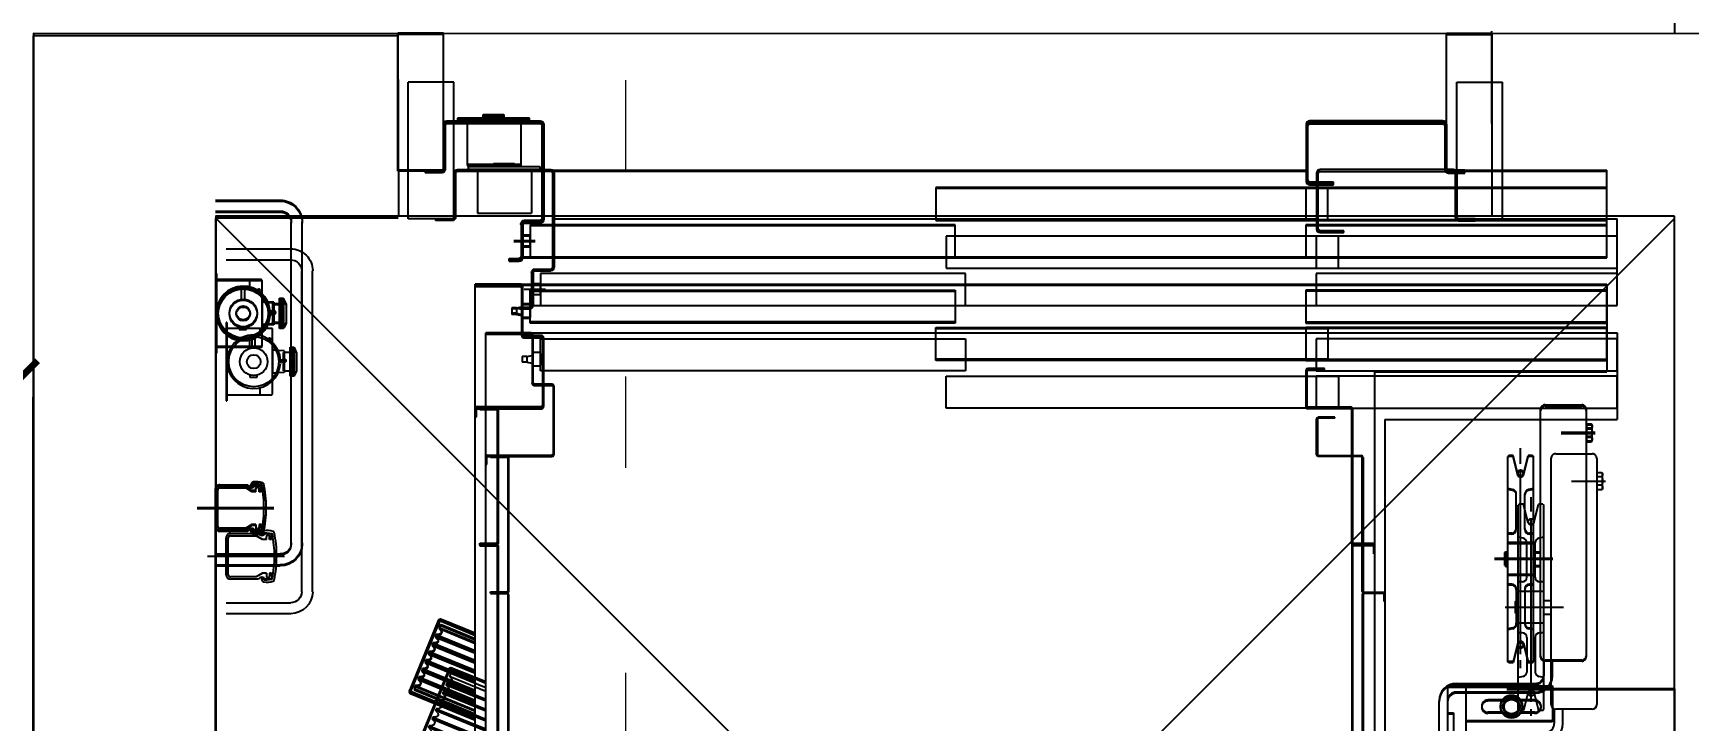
# Model space of a CAD drawing. Header units: metres. Extents: x 219 to 707, y -561 to -17.
# Drawn here: x 357.796 to 359.612, y -181.415 to -180.661 of the extents above; entities that cross this region are included whole.
import ezdxf

# ---------------------------------------------------------------- set-up
doc = ezdxf.new("R2010")
doc.units = ezdxf.units.M
doc.linetypes.add('CYPE_RAYAPUNTOPUNTO', pattern=[0.45, 0.225, -0.075, 0, -0.075, 0, -0.075])
doc.linetypes.add('TRAZO_HUECO', pattern=[0.75, 0.5, -0.25])
for name, color, linetype in [('1', 1, 'Continuous'), ('A-ASCENSORES', 1, 'Continuous'), ('A-Revoques', 1, 'Continuous'), ('Dr Ejes en bloque', 4, 'Continuous'), ('DR SOLAPE PILARES', 7, 'Continuous'), ('TCOTA', 1, 'Continuous')]:
    doc.layers.add(name, color=color, linetype=linetype)
doc.layers.add('COTAS_REPLANTEO', color=7, linetype='CYPE_RAYAPUNTOPUNTO', lineweight=0)
doc.styles.add('1-50', font='arial.ttf', dxfattribs={"width": 1.1, "height": 0.075})
doc.dimstyles.new('1-50', dxfattribs={"dimscale": 0, "dimtxt": 0.075, "dimasz": 0.05, "dimexe": 0, "dimexo": 0.025, "dimgap": 0.02, "dimtad": 1, "dimzin": 4, "dimdsep": 46, "dimtxsty": '1-50', "dimblk": 'ARCHTICK', "dimcen": 0.09, "dimclrd": 256, "dimclre": 8, "dimclrt": 2, "dimadec": 0, "dimazin": 3, "dimtfac": 1, "dimtofl": 0, "dimtmove": 2, "dimatfit": 3, "dimldrblk": 'OPEN90', "dimfxl": 1, "dimtolj": 1, "dimtzin": 0, "dimlwd": 18, "dimlwe": 18, "dimarcsym": 0})

# ---------------------------------------------------------------- blocks, each defined once
blk = doc.blocks.new('ASCENSOR PT')
for p, q in [((0.339, 0.5825), (0.339, 1.8975)), ((1.3251, 1.8975), (1.3251, 0.6175)), ((0.0098, 1.8058), (0.0098, 0.9312)), ((0.2388, 0.9282), (0.2388, 1.8082)), ((0.2588, 0.9282), (0.2588, 1.8082)), ((0.2525, 0.9575), (0.2525, 1.2225)), ((0.2588, 0.9575), (0.2588, 1.2225)), ((0.3631, 0.7743), (0.3631, 1.09)), ((0.364, 0.7743), (0.364, 1.09)), ((1.3001, 0.7743), (1.3001, 1.09)), ((1.301, 0.7743), (1.301, 1.09)), ((0.2588, 0.9445), (0.2588, 1.0475)), ((0.2683, 0.9445), (0.2683, 1.0165)), ((0.1438, 0.9282), (0.1438, 0.9663)), ((0.1438, 0.9663), (0.2388, 0.9663)), ((0.1631, 0.957), (0.1788, 0.957)), ((0.1988, 0.957), (0.2146, 0.957)), ((0.2588, 0.9575), (0.2525, 0.9575)), ((1.3923, 0.9311), (1.3251, 0.9586)), ((1.3909, 0.9277), (1.3251, 0.9546)), ((1.3878, 0.92), (1.3251, 0.9457)), ((0.0098, 0.9312), (0.1938, 0.9312)), ((0.2588, 0.9282), (0.1438, 0.9282)), ((0.1628, 0.935), (0.2493, 0.935)), ((0.1631, 0.9435), (0.1788, 0.9435)), ((0.1988, 0.9435), (0.2146, 0.9435)), ((1.3871, 0.9183), (1.3251, 0.9437)), ((1.3839, 0.9107), (1.3251, 0.9348)), ((1.3832, 0.909), (1.3251, 0.9328)), ((1.3873, 0.9273), (1.3909, 0.9277)), ((1.3909, 0.9277), (1.3923, 0.9311)), ((0.1438, 0.916), (0.1438, 0.9)), ((0.1533, 0.8998), (0.1533, 0.916)), ((0.2493, 0.9255), (0.1628, 0.9255)), ((1.3801, 0.9014), (1.3251, 0.9239)), ((1.3794, 0.8997), (1.3251, 0.9219)), ((1.3763, 0.892), (1.3251, 0.913)), ((1.3756, 0.8903), (1.3251, 0.911)), ((1.3797, 0.9086), (1.3832, 0.909)), ((1.3817, 0.9135), (1.3839, 0.9107)), ((1.3832, 0.909), (1.3839, 0.9107)), ((1.3835, 0.918), (1.3871, 0.9183)), ((1.3855, 0.9228), (1.3878, 0.92)), ((1.3871, 0.9183), (1.3878, 0.92)), ((0.1068, 0.625), (0.1068, 0.895)), ((0.1118, 0.9), (0.1518, 0.9)), ((0.1568, 0.895), (0.1568, 0.625)), ((0.1658, 0.9015), (0.1648, 0.9005)), ((0.1648, 0.9005), (0.1648, 0.6765)), ((0.1658, 0.9015), (0.1706, 0.9015)), ((0.1757, 0.881), (0.1706, 0.9015)), ((0.1788, 0.9074), (0.1788, 0.9)), ((0.1788, 0.892), (0.1788, 0.6913)), ((0.1819, 0.881), (0.187, 0.9015)), ((0.187, 0.9015), (0.1918, 0.9015)), ((0.1918, 0.9015), (0.1928, 0.9005)), ((0.1928, 0.9005), (0.1928, 0.6765)), ((1.3725, 0.8827), (1.3251, 0.9021)), ((1.3718, 0.881), (1.3251, 0.9001)), ((1.3686, 0.8734), (1.3251, 0.8912)), ((1.372, 0.8899), (1.3756, 0.8903)), ((1.374, 0.8948), (1.3763, 0.892)), ((1.3756, 0.8903), (1.3763, 0.892)), ((1.3759, 0.8993), (1.3794, 0.8997)), ((1.3778, 0.9041), (1.3801, 0.9014)), ((1.3794, 0.8997), (1.3801, 0.9014)), ((1.3679, 0.8717), (1.3251, 0.8892)), ((1.3648, 0.864), (1.3251, 0.8803)), ((1.3634, 0.8606), (1.3251, 0.8763)), ((1.3644, 0.8713), (1.3679, 0.8717)), ((1.3664, 0.8761), (1.3686, 0.8734)), ((1.3679, 0.8717), (1.3686, 0.8734)), ((1.3682, 0.8806), (1.3718, 0.881)), ((1.3702, 0.8855), (1.3725, 0.8827)), ((1.3718, 0.881), (1.3725, 0.8827)), ((0.1648, 0.8655), (0.1702, 0.8644)), ((0.1742, 0.8215), (0.1742, 0.8595)), ((0.1835, 0.8215), (0.1835, 0.8595)), ((0.1875, 0.8644), (0.1928, 0.8655)), ((1.3625, 0.8668), (1.3648, 0.864)), ((1.3634, 0.8606), (1.3648, 0.864)), ((0.1648, 0.8165), (0.1692, 0.8165)), ((0.1648, 0.806), (0.178, 0.806)), ((0.1796, 0.806), (0.1928, 0.806)), ((0.1885, 0.8165), (0.1928, 0.8165)), ((0.1434, 0.7885), (0.2073, 0.7885)), ((0.1648, 0.796), (0.1568, 0.796)), ((0.1648, 0.781), (0.1568, 0.781)), ((0.1949, 0.796), (0.1928, 0.796)), ((0.1949, 0.781), (0.1928, 0.781)), ((0.1949, 0.796), (0.1949, 0.781)), ((0.1959, 0.795), (0.1949, 0.796)), ((0.1959, 0.782), (0.1949, 0.781)), ((0.1959, 0.795), (0.1959, 0.782)), ((0.339, 0.7739), (0.339, 0.7821)), ((0.339, 0.7821), (0.3399, 0.7821)), ((0.3399, 0.7821), (0.3399, 0.7739)), ((1.61, 0.7954), (1.539, 0.7954)), ((1.61, 0.7834), (1.539, 0.7834)), ((0.1648, 0.771), (0.178, 0.771)), ((0.1796, 0.771), (0.1928, 0.771)), ((0.3622, 0.773), (0.3408, 0.773)), ((0.3408, 0.7721), (0.3622, 0.7721)), ((0.344, 0.7734), (0.3622, 0.7734)), ((0.344, 0.7725), (0.344, 0.7734)), ((0.3622, 0.7725), (0.344, 0.7725)), ((0.3631, 0.6243), (0.3631, 0.7712)), ((0.364, 0.7712), (0.364, 0.6243)), ((1.3001, 0.6248), (1.3001, 0.7707)), ((1.301, 0.6248), (1.301, 0.7707)), ((1.3201, 0.7734), (1.3019, 0.7734)), ((1.3019, 0.7725), (1.3201, 0.7725)), ((1.3019, 0.7725), (1.3201, 0.7725)), ((1.3201, 0.7716), (1.3019, 0.7716)), ((1.3201, 0.7725), (1.3201, 0.7734)), ((1.3201, 0.7725), (1.3201, 0.7716)), ((1.515, 0.7714), (1.515, 0.4194)), ((1.527, 0.7714), (1.527, 0.4194)), ((0.1648, 0.7605), (0.1692, 0.7605)), ((0.1742, 0.7555), (0.1742, 0.7176)), ((0.1835, 0.7555), (0.1835, 0.7176)), ((0.1885, 0.7605), (0.1928, 0.7605)), ((1.5677, 0.7586), (1.5598, 0.7575)), ((1.56, 0.7575), (1.5669, 0.7575)), ((1.56, 0.7511), (1.56, 0.7575)), ((1.56, 0.7511), (1.5622, 0.7511)), ((1.5622, 0.7511), (1.5622, 0.7541)), ((1.5657, 0.7511), (1.5657, 0.7541)), ((1.5657, 0.7511), (1.5701, 0.7511)), ((1.5706, 0.7554), (1.5677, 0.7586)), ((1.5701, 0.7511), (1.5769, 0.7552)), ((1.5744, 0.7575), (1.6052, 0.7575)), ((1.5769, 0.7552), (1.6052, 0.7552)), ((1.6076, 0.7528), (1.6076, 0.7123)), ((1.61, 0.7528), (1.61, 0.7123)), ((1.6303, 0.7325), (1.5459, 0.7325)), ((0.1648, 0.7115), (0.1702, 0.7127)), ((0.1875, 0.7127), (0.1928, 0.7115)), ((1.56, 0.714), (1.56, 0.7075)), ((1.56, 0.714), (1.5622, 0.714)), ((1.5622, 0.714), (1.5622, 0.711)), ((1.5657, 0.714), (1.5657, 0.711)), ((1.5657, 0.714), (1.5701, 0.714)), ((1.5706, 0.7096), (1.5677, 0.7065)), ((1.5701, 0.714), (1.5769, 0.7099)), ((1.6052, 0.7099), (1.5769, 0.7099)), ((0.1757, 0.6961), (0.1706, 0.6755)), ((0.1819, 0.6961), (0.187, 0.6755)), ((1.5677, 0.7065), (1.5598, 0.7076)), ((1.5669, 0.7075), (1.56, 0.7075)), ((1.6052, 0.7075), (1.5744, 0.7075)), ((0.1658, 0.6755), (0.1648, 0.6765)), ((0.1658, 0.6755), (0.1706, 0.6755)), ((0.1788, 0.6835), (0.1788, 0.6676)), ((0.187, 0.6755), (0.1918, 0.6755)), ((0.1918, 0.6755), (0.1928, 0.6765)), ((0.1004, 0.658), (0.101, 0.6591)), ((0.1004, 0.658), (0.1004, 0.6497)), ((0.1062, 0.6593), (0.1011, 0.6593)), ((0.1062, 0.6543), (0.1011, 0.6543)), ((0.1062, 0.6593), (0.1062, 0.6543)), ((0.1062, 0.6574), (0.1068, 0.6574)), ((0.1062, 0.6543), (0.1062, 0.6451)), ((0.1344, 0.65), (0.097, 0.65)), ((0.1004, 0.6497), (0.1004, 0.642)), ((0.1004, 0.642), (0.101, 0.641)), ((0.1062, 0.6451), (0.1011, 0.6451)), ((0.1062, 0.6408), (0.1011, 0.6408)), ((0.1062, 0.6451), (0.1062, 0.6408)), ((0.1062, 0.6427), (0.1068, 0.6427)), ((0.1518, 0.62), (0.1118, 0.62)), ((0.3653, 0.623), (0.4122, 0.623)), ((0.4122, 0.6221), (0.3653, 0.6221)), ((0.4131, 0.5818), (0.4131, 0.6212)), ((0.414, 0.6212), (0.414, 0.5818)), ((1.2501, 0.6205), (1.2501, 0.5464)), ((1.2514, 0.5464), (1.2514, 0.6205)), ((1.3226, 0.623), (1.2527, 0.623)), ((1.3226, 0.6217), (1.2527, 0.6217)), ((1.2551, 0.6217), (1.2551, 0.623)), ((1.3201, 0.6239), (1.3019, 0.6239)), ((1.3019, 0.623), (1.3201, 0.623)), ((1.3201, 0.623), (1.3201, 0.6239)), ((1.3251, 0.6317), (1.3239, 0.6317)), ((1.3239, 0.6317), (1.3239, 0.6243)), ((1.3251, 0.6243), (1.3251, 0.6317)), ((1.3251, 0.6175), (1.3251, 0.6175)), ((1.3251, 0.6175), (1.3251, 0.4875)), ((0.0843, 0.4875), (0.0843, 0.5825)), ((0.339, 0.5825), (0.0843, 0.5825)), ((0.4143, 0.57), (0.0843, 0.57)), ((0.0843, 0.57), (0.0843, 0.535)), ((0.3901, 0.535), (0.3901, 0.57)), ((0.3901, 0.57), (0.8201, 0.57)), ((0.394, 0.5809), (0.394, 0.58)), ((0.394, 0.5809), (0.4122, 0.5809)), ((0.394, 0.58), (0.4122, 0.58)), ((0.4143, 0.535), (0.4143, 0.57)), ((0.8201, 0.57), (0.8201, 0.535)), ((1.2719, 0.5451), (1.2527, 0.5451)), ((1.559, 0.5546), (1.559, 0.5401)), ((1.6082, 0.5555), (1.5599, 0.5555)), ((1.5724, 0.5555), (1.5724, 0.5477)), ((1.6091, 0.476), (1.6091, 0.5621)), ((1.61, 0.5621), (1.6091, 0.5621)), ((1.61, 0.476), (1.61, 0.5621)), ((0.0843, 0.535), (0.4143, 0.535)), ((0.4143, 0.529), (0.0843, 0.529)), ((0.0843, 0.529), (0.0843, 0.494)), ((0.8201, 0.535), (0.3901, 0.535)), ((0.4143, 0.494), (0.4143, 0.529)), ((0.799, 0.494), (0.799, 0.529)), ((0.799, 0.529), (1.2651, 0.529)), ((1.2527, 0.5439), (1.2719, 0.5439)), ((1.2651, 0.529), (1.2651, 0.494)), ((1.2731, 0.5426), (1.2731, 0.4901)), ((1.2744, 0.4901), (1.2744, 0.5426)), ((1.5326, 0.5291), (1.5348, 0.534)), ((1.5326, 0.5091), (1.5326, 0.5291)), ((1.5348, 0.534), (1.5353, 0.534)), ((1.5353, 0.5031), (1.5353, 0.535)), ((1.5353, 0.535), (1.5398, 0.535)), ((1.5398, 0.534), (1.5353, 0.534)), ((1.5398, 0.5331), (1.5353, 0.5331)), ((1.5398, 0.5322), (1.5353, 0.5322)), ((1.5398, 0.5313), (1.5353, 0.5313)), ((1.5398, 0.5304), (1.5353, 0.5304)), ((1.5398, 0.5296), (1.5353, 0.5296)), ((1.5398, 0.5287), (1.5353, 0.5287)), ((1.5398, 0.5277), (1.5353, 0.5277)), ((1.5398, 0.5268), (1.5353, 0.5268)), ((1.5398, 0.535), (1.5398, 0.5031)), ((1.5398, 0.5291), (1.5398, 0.5091)), ((1.5462, 0.5291), (1.5398, 0.5291)), ((1.5462, 0.5309), (1.5528, 0.5314)), ((1.5462, 0.519), (1.5462, 0.5309)), ((1.5474, 0.519), (1.5474, 0.5291)), ((1.5552, 0.5316), (1.559, 0.5318)), ((1.559, 0.5372), (1.559, 0.501)), ((1.559, 0.5063), (1.559, 0.5318)), ((1.5839, 0.5362), (1.5759, 0.5362)), ((1.5759, 0.5362), (1.5759, 0.5338)), ((1.5839, 0.5337), (1.5839, 0.5362)), ((1.2651, 0.5165), (1.2651, 0.523)), ((1.2651, 0.51), (1.2651, 0.5165)), ((1.2661, 0.524), (1.2731, 0.524)), ((1.2661, 0.509), (1.2731, 0.509)), ((1.2801, 0.5195), (1.2744, 0.5207)), ((1.2801, 0.5135), (1.2744, 0.5123)), ((1.2801, 0.5195), (1.2851, 0.5195)), ((1.2801, 0.5165), (1.2801, 0.5195)), ((1.2801, 0.5135), (1.2801, 0.5165)), ((1.2801, 0.5135), (1.2851, 0.5135)), ((1.2851, 0.5165), (1.2851, 0.5195)), ((1.2851, 0.5135), (1.2851, 0.5165)), ((1.5326, 0.5091), (1.5347, 0.5043)), ((1.5398, 0.5259), (1.5353, 0.5259)), ((1.5398, 0.525), (1.5353, 0.525)), ((1.5398, 0.5241), (1.5353, 0.5241)), ((1.5398, 0.5232), (1.5353, 0.5232)), ((1.5398, 0.5223), (1.5353, 0.5223)), ((1.5398, 0.5214), (1.5353, 0.5214)), ((1.5398, 0.5205), (1.5353, 0.5205)), ((1.5398, 0.5195), (1.5353, 0.5195)), ((1.5398, 0.5186), (1.5353, 0.5186)), ((1.5398, 0.5177), (1.5353, 0.5177)), ((1.5398, 0.5168), (1.5353, 0.5168)), ((1.5398, 0.5159), (1.5353, 0.5159)), ((1.5398, 0.515), (1.5353, 0.515)), ((1.5398, 0.5141), (1.5353, 0.5141)), ((1.5398, 0.5132), (1.5353, 0.5132)), ((1.5398, 0.5123), (1.5353, 0.5123)), ((1.5398, 0.5113), (1.5353, 0.5113)), ((1.5398, 0.5104), (1.5353, 0.5104)), ((1.5398, 0.5095), (1.5353, 0.5095)), ((1.5398, 0.5086), (1.5353, 0.5086)), ((1.5398, 0.5091), (1.5462, 0.5091)), ((1.545, 0.519), (1.5482, 0.519)), ((1.545, 0.517), (1.5483, 0.517)), ((1.5462, 0.5072), (1.5462, 0.517)), ((1.5474, 0.5091), (1.5474, 0.517)), ((0.0843, 0.494), (0.4143, 0.494)), ((1.2651, 0.494), (0.799, 0.494)), ((1.5347, 0.5043), (1.5353, 0.5043)), ((1.5398, 0.5077), (1.5353, 0.5077)), ((1.5398, 0.5068), (1.5353, 0.5068)), ((1.5398, 0.5059), (1.5353, 0.5059)), ((1.5398, 0.505), (1.5353, 0.505)), ((1.5398, 0.5041), (1.5353, 0.5041)), ((1.5398, 0.5031), (1.5353, 0.5031)), ((1.5462, 0.5072), (1.5528, 0.5068)), ((1.5552, 0.5066), (1.559, 0.5063)), ((1.559, 0.498), (1.559, 0.4836)), ((1.5724, 0.4905), (1.5724, 0.4826)), ((1.5779, 0.504), (1.5779, 0.4917)), ((1.5814, 0.504), (1.5814, 0.4917)), ((1.3251, 0.4875), (0.0843, 0.4875)), ((1.3251, 0.4875), (0.094, 0.4875)), ((1.3251, 0.4888), (1.2757, 0.4888)), ((1.2757, 0.4875), (1.3251, 0.4875)), ((1.3251, 0.4875), (1.3251, 0.4888)), ((1.5599, 0.4826), (1.6082, 0.4826)), ((1.6091, 0.476), (1.61, 0.476)), ((1.2755, 0.4575), (0.0843, 0.4575)), ((0.0843, 0.4575), (0.0843, 0.3625)), ((0.4143, 0.4575), (0.0843, 0.4575)), ((0.0843, 0.4575), (0.0843, 0.4225)), ((0.4143, 0.4225), (0.4143, 0.4575)), ((1.2651, 0.4575), (0.799, 0.4575)), ((0.799, 0.4575), (0.799, 0.4225)), ((1.2651, 0.4225), (1.2651, 0.4575)), ((1.2731, 0.4213), (1.2731, 0.4575)), ((1.275, 0.4213), (1.275, 0.4575)), ((1.2881, 0.4613), (1.2769, 0.4613)), ((1.2881, 0.4594), (1.2769, 0.4594)), ((1.2881, 0.4613), (1.2881, 0.4594)), ((1.2596, 0.4399), (1.283, 0.4399)), ((1.2651, 0.4449), (1.2651, 0.4349)), ((1.2661, 0.4459), (1.2731, 0.4459)), ((0.0843, 0.4225), (0.4143, 0.4225)), ((0.799, 0.4225), (1.2651, 0.4225)), ((1.2712, 0.4194), (1.2539, 0.4194)), ((1.2661, 0.4339), (1.2731, 0.4339)), ((0.4143, 0.4165), (0.0843, 0.4165)), ((0.0843, 0.4165), (0.0843, 0.3815)), ((0.8201, 0.4165), (0.3901, 0.4165)), ((0.3901, 0.4165), (0.3901, 0.3815)), ((0.4143, 0.3815), (0.4143, 0.4165)), ((0.8201, 0.3815), (0.8201, 0.4165)), ((1.2501, 0.3122), (1.2501, 0.4156)), ((1.252, 0.3122), (1.252, 0.4156)), ((1.2712, 0.4175), (1.2539, 0.4175)), ((1.61, 0.4074), (1.539, 0.4074)), ((0.0843, 0.3815), (0.4143, 0.3815)), ((0.3901, 0.3815), (0.8201, 0.3815)), ((1.61, 0.3954), (1.539, 0.3954)), ((0.2582, 0.3645), (0.2401, 0.3645)), ((0.2401, 0.3645), (0.2401, 0.3626)), ((0.2582, 0.3645), (0.2401, 0.3645)), ((0.2401, 0.3645), (0.2401, 0.3626)), ((0.4102, 0.3775), (0.384, 0.3775)), ((0.384, 0.3775), (0.384, 0.3756)), ((0.4102, 0.3775), (0.384, 0.3775)), ((0.384, 0.3775), (0.384, 0.3756)), ((0.384, 0.3756), (0.4102, 0.3756)), ((0.384, 0.3756), (0.4102, 0.3756)), ((0.4121, 0.3737), (0.4121, 0.3123)), ((0.4121, 0.3737), (0.4121, 0.3123)), ((0.414, 0.3123), (0.414, 0.3737)), ((0.414, 0.3123), (0.414, 0.3737)), ((1.362, 0.3644), (1.3801, 0.3644)), ((1.3801, 0.3625), (1.3801, 0.3644)), ((0.2101, 0.3625), (0.0843, 0.3625)), ((0.2601, 0.3625), (0.2101, 0.3625)), ((0.2101, 0.3625), (0.2101, 0.2125)), ((0.2601, 0.3625), (0.2101, 0.3625)), ((0.2101, 0.3625), (0.2101, 0.2125)), ((0.2401, 0.3626), (0.2582, 0.3626)), ((0.2401, 0.3626), (0.2582, 0.3626)), ((0.2601, 0.3625), (0.2601, 0.2125)), ((0.2601, 0.3625), (0.2601, 0.2125)), ((0.2601, 0.3123), (0.2601, 0.3607)), ((0.2601, 0.3123), (0.2601, 0.3607)), ((0.262, 0.3123), (0.262, 0.3607)), ((0.262, 0.3123), (0.262, 0.3607)), ((1.2501, 0.3625), (0.414, 0.3625)), ((1.3341, 0.3561), (1.2751, 0.3561)), ((1.2751, 0.3084), (1.2751, 0.3561)), ((1.3341, 0.3084), (1.3341, 0.3561)), ((1.3582, 0.3122), (1.3582, 0.3606)), ((1.3601, 0.3625), (1.3601, 0.2125)), ((1.3601, 0.3625), (1.4101, 0.3625)), ((1.3601, 0.3122), (1.3601, 0.3606)), ((1.362, 0.3625), (1.3801, 0.3625)), ((1.4101, 0.3625), (1.4101, 0.2125)), ((0.4102, 0.3104), (0.2639, 0.3104)), ((0.4102, 0.3104), (0.2639, 0.3104)), ((1.3051, 0.3103), (1.2539, 0.3103)), ((1.3563, 0.3103), (1.3051, 0.3103)), ((1.3051, 0.3084), (1.3051, 0.3103)), ((0.2639, 0.3085), (0.4102, 0.3085)), ((0.2639, 0.3085), (0.4102, 0.3085)), ((1.3563, 0.3084), (1.2539, 0.3084)), ((1.2656, 0.3084), (1.2656, 0.3055)), ((1.2656, 0.3084), (1.3446, 0.3084)), ((1.2656, 0.3055), (1.3446, 0.3055)), ((1.3341, 0.3084), (1.2751, 0.3084)), ((1.2938, 0.3055), (1.3165, 0.3055)), ((1.2938, 0.3017), (1.2938, 0.3055)), ((1.3165, 0.3017), (1.2938, 0.3017)), ((1.3165, 0.3055), (1.3165, 0.3017)), ((1.3446, 0.3055), (1.3446, 0.3084)), ((0.2601, 0.2125), (0.2101, 0.2125)), ((0.2601, 0.2125), (0.2101, 0.2125)), ((1.3601, 0.2125), (1.4101, 0.2125))]:
    blk.add_line(p, q)
at = {"ltscale": 10}
for p, q in [((1.3251, 0.9649), (1.3955, 0.936)), ((1.3251, 0.9634), (1.395, 0.9348)), ((1.3957, 0.933), (1.3645, 0.8569)), ((1.3658, 0.8563), (1.397, 0.9325)), ((1.3627, 0.8561), (1.3251, 0.8715)), ((1.3622, 0.8548), (1.3251, 0.87))]:
    blk.add_line(p, q, dxfattribs=at)
for centre, major_axis, start_param, end_param in [((0.1631, 0.9503), (0.00477, 0.00477), 0.785398, 3.926991), ((0.1888, 0.9503), (0.00853, 0.00853), 5.497787, 11.780972), ((0.1888, 0.9503), (-0.00587, 0.00587), 3.926991, 10.210176), ((0.2146, 0.9503), (-0.00477, 0.00477), 2.356194, 5.497787), ((0.2493, 0.9445), (0.0134, 0.0134), 3.926991, 5.497787), ((0.2493, 0.9445), (-0.00672, 0.00672), 2.356194, 3.926991), ((0.1628, 0.916), (0.0134, 0.0134), 0.785398, 2.356194), ((0.1628, 0.916), (-0.00672, 0.00672), -0.785398, 0.785398), ((0.1118, 0.895), (-0.00354, 0.00354), -0.785398, 0.785398), ((0.1518, 0.895), (-0.00354, 0.00354), 3.926991, 5.497787), ((0.1788, 0.8825), (-0.00225, 0.00225), 3.926991, 10.210176), ((0.1788, 0.8831), (-0.00264, 0.00264), 1.372941, 3.339448), ((0.1692, 0.8595), (0.00354, 0.00354), 5.497787, 6.857417), ((0.1885, 0.8595), (-0.00354, 0.00354), -0.574232, 0.785398), ((0.1692, 0.8215), (0.00354, 0.00354), 3.926991, 5.497787), ((0.1885, 0.8215), (-0.00354, 0.00354), 0.785398, 2.356194), ((0.3408, 0.7739), (0.00127, 0.00127), 2.356194, 3.926991), ((0.3408, 0.7739), (0.000636, 0.000636), 2.356194, 3.926991), ((0.3622, 0.7743), (-0.000636, 0.000636), 2.356194, 3.926991), ((0.3622, 0.7743), (0.00127, 0.00127), 3.926991, 5.497787), ((0.3622, 0.7712), (0.00127, 0.00127), 5.497787, 7.068583), ((0.3622, 0.7712), (0.000636, 0.000636), 5.497787, 7.068583), ((1.3019, 0.7743), (-0.00127, 0.00127), 0.785398, 2.356194), ((1.3019, 0.7743), (0.000636, 0.000636), 2.356194, 3.926991), ((0.1692, 0.7555), (0.00354, 0.00354), 5.497787, 7.068583), ((0.1885, 0.7555), (-0.00354, 0.00354), -0.785398, 0.785398), ((1.681, 0.7325), (-0.0895, 0.0895), 0.577389, 0.785398), ((1.681, 0.7325), (0.0878, 0.0878), 2.157493, 2.356194), ((1.5588, 0.7583), (-0.00116, 0.00116), -0.489236, 0.577389), ((1.5652, 0.7375), (-0.0165, 0.0165), -0.926762, -0.489236), ((1.5599, 0.7569), (0.00042, 0.00042), 0.921916, 2.157493), ((1.5639, 0.7541), (0.00125, 0.00125), 5.497787, 8.63938), ((1.5706, 0.7599), (-0.00312, 0.00312), 1.337769, 3.37462), ((1.5676, 0.7572), (-0.00252, 0.00252), 3.397045, 5.244258), ((1.6052, 0.7528), (0.00339, 0.00339), 5.497787, 7.068583), ((1.6052, 0.7528), (0.00169, 0.00169), 5.497787, 7.068583), ((1.681, 0.7325), (0.0895, 0.0895), 2.356194, 2.564203), ((1.681, 0.7325), (-0.0878, 0.0878), 0.785398, 0.9841), ((0.1692, 0.7176), (-0.00354, 0.00354), 2.567361, 3.926991), ((0.1885, 0.7176), (-0.00354, 0.00354), 0.785398, 2.145028), ((1.5639, 0.711), (-0.00125, 0.00125), 0.785398, 3.926991), ((1.5706, 0.7052), (0.00312, 0.00312), 6.050158, 8.087009), ((1.5676, 0.7078), (0.00252, 0.00252), 4.18052, 6.027733), ((1.6052, 0.7123), (-0.00339, 0.00339), 2.356194, 3.926991), ((1.6052, 0.7123), (0.00169, 0.00169), 3.926991, 5.497787), ((0.1788, 0.6945), (0.00225, 0.00225), 5.497787, 11.780972), ((0.1788, 0.694), (0.00264, 0.00264), 6.08533, 8.051837), ((1.5588, 0.7068), (0.00116, 0.00116), 2.564203, 3.630829), ((1.5652, 0.7276), (0.0165, 0.0165), 3.630829, 4.068355), ((1.5599, 0.7082), (-0.00042, 0.00042), 0.9841, 2.219677), ((0.1118, 0.625), (0.00354, 0.00354), 2.356194, 3.926991), ((0.1518, 0.625), (-0.00354, 0.00354), 2.356194, 3.926991), ((0.3653, 0.6243), (-0.00153, 0.00153), 0.785398, 2.356194), ((0.3653, 0.6243), (0.000898, 0.000898), 2.356194, 3.926991), ((0.4122, 0.6212), (0.00127, 0.00127), 5.497787, 7.068583), ((0.4122, 0.6212), (0.000636, 0.000636), 5.497787, 7.068583), ((1.2527, 0.6205), (-0.0018, 0.0018), -0.785398, 0.785398), ((1.2527, 0.6205), (-0.000898, 0.000898), -0.785398, 0.785398), ((1.3226, 0.6243), (-0.0018, 0.0018), 2.356194, 3.926991), ((1.3226, 0.6243), (-0.000898, 0.000898), 2.356194, 3.926991), ((0.4122, 0.5818), (0.000636, 0.000636), 3.926991, 5.497787), ((0.4122, 0.5818), (0.00127, 0.00127), 3.926991, 5.497787), ((1.2527, 0.5464), (0.0018, 0.0018), 2.356194, 3.926991), ((1.2527, 0.5464), (0.000898, 0.000898), 2.356194, 3.926991), ((1.2719, 0.5426), (0.0018, 0.0018), 5.497787, 7.068583), ((1.5796, 0.5191), (0.0208, 0.0208), 2.410211, 8.577296), ((1.5796, 0.5191), (0.0194, 0.0194), 5.497787, 11.780972), ((1.5599, 0.5546), (-0.000644, 0.000644), -0.785398, 0.785398), ((1.6082, 0.5546), (-0.000644, 0.000644), 3.926991, 5.497787), ((1.2719, 0.5426), (0.000898, 0.000898), 5.497787, 7.068583), ((1.5796, 0.5191), (-0.0107, 0.0107), 3.926991, 10.210176), ((1.5796, 0.5191), (0.00537, 0.00537), 5.497787, 11.780972), ((1.2661, 0.523), (-0.000707, 0.000707), -0.785398, 0.785398), ((1.2661, 0.51), (0.000707, 0.000707), 2.356194, 3.926991), ((1.545, 0.518), (0.000722, 0.000722), 0.785398, 3.926991), ((1.5482, 0.521), (0.00141, 0.00141), 3.926991, 5.435703), ((1.5483, 0.521), (-0.00281, 0.00281), 2.356194, 3.866712), ((1.5624, 0.4939), (-0.000721, 0.000721), 3.926991, 10.210176), ((1.2757, 0.4901), (0.0018, 0.0018), 2.356194, 3.926991), ((1.2757, 0.4901), (-0.000898, 0.000898), 0.785398, 2.356194), ((1.5599, 0.4836), (0.000644, 0.000644), 2.356194, 3.926991), ((1.6082, 0.4836), (-0.000644, 0.000644), 2.356194, 3.926991), ((0.2582, 0.3607), (-0.00269, 0.00269), 3.926991, 5.497787), ((0.2582, 0.3607), (0.00269, 0.00269), 5.497787, 7.068583), ((0.4102, 0.3737), (-0.00269, 0.00269), 3.926991, 5.497787), ((0.4102, 0.3737), (-0.00269, 0.00269), 3.926991, 5.497787), ((0.4102, 0.3737), (0.00134, 0.00134), 5.497787, 7.068583), ((0.4102, 0.3737), (0.00134, 0.00134), 5.497787, 7.068583), ((0.2582, 0.3607), (0.00134, 0.00134), 5.497787, 7.068583), ((0.2582, 0.3607), (-0.00134, 0.00134), 3.926991, 5.497787), ((0.2639, 0.3123), (-0.00269, 0.00269), 0.785398, 2.356194), ((0.2639, 0.3123), (-0.00269, 0.00269), 0.785398, 2.356194), ((0.2639, 0.3123), (-0.00134, 0.00134), 0.785398, 2.356194), ((0.2639, 0.3123), (-0.00134, 0.00134), 0.785398, 2.356194), ((0.4102, 0.3123), (0.00134, 0.00134), 3.926991, 5.497787), ((0.4102, 0.3123), (0.00269, 0.00269), 3.926991, 5.497787), ((0.4102, 0.3123), (-0.00134, 0.00134), 2.356194, 3.926991), ((0.4102, 0.3123), (0.00269, 0.00269), 3.926991, 5.497787)]:
    blk.add_ellipse(centre, major_axis=major_axis, ratio=1, start_param=start_param, end_param=end_param)
at = {"extrusion": (0, 0, -1)}
for centre, major_axis, start_param, end_param in [((1.3876, 0.9246), (0.00195, 0.00195), 3.242568, 5.389135), ((1.38, 0.9059), (0.00195, 0.00195), 3.242568, 5.389135), ((1.3838, 0.9152), (0.00195, 0.00195), 3.242568, 5.389135), ((1.3723, 0.8872), (-0.00195, 0.00195), 4.813364, 6.959931), ((1.3761, 0.8965), (0.00195, 0.00195), 3.242568, 5.389135), ((1.3685, 0.8779), (-0.00195, 0.00195), 4.813364, 6.959931), ((1.3647, 0.8685), (-0.00195, 0.00195), 4.813364, 6.959931), ((1.539, 0.7714), (-0.017, 0.017), 5.497787, 7.068583), ((1.539, 0.7714), (0.00849, 0.00849), 3.926991, 5.497787), ((1.3019, 0.7707), (-0.00127, 0.00127), 5.497787, 7.068583), ((1.3019, 0.7707), (0.000636, 0.000636), 3.926991, 5.497787), ((1.3019, 0.6248), (0.00127, 0.00127), 2.356194, 3.926991), ((1.3019, 0.6248), (-0.000636, 0.000636), 3.926991, 5.497787), ((1.2769, 0.4575), (0.00269, 0.00269), 3.926991, 5.497787), ((1.2769, 0.4575), (0.00134, 0.00134), 3.926991, 5.497787), ((1.2661, 0.4449), (-0.000707, 0.000707), 5.497787, 7.068583), ((1.2539, 0.4156), (-0.00269, 0.00269), 5.497787, 7.068583), ((1.2661, 0.4349), (-0.000707, 0.000707), 3.926991, 5.497787), ((1.2712, 0.4213), (0.00269, 0.00269), 0.785398, 2.356194), ((1.2712, 0.4213), (0.00134, 0.00134), 0.785398, 2.356194), ((1.539, 0.4194), (0.017, 0.017), 2.356194, 3.926991), ((1.539, 0.4194), (0.00849, 0.00849), 2.356194, 3.926991), ((1.2539, 0.4156), (-0.00134, 0.00134), 5.497787, 7.068583), ((1.362, 0.3606), (0.00269, 0.00269), 3.926991, 5.497787), ((1.362, 0.3606), (-0.00134, 0.00134), 5.497787, 7.068583), ((1.2539, 0.3122), (0.00269, 0.00269), 2.356194, 3.926991), ((1.2539, 0.3122), (-0.00134, 0.00134), 3.926991, 5.497787), ((1.3563, 0.3122), (0.00269, 0.00269), 0.785398, 2.356194), ((1.3563, 0.3122), (0.00134, 0.00134), 0.785398, 2.356194)]:
    blk.add_ellipse(centre, major_axis=major_axis, ratio=1, start_param=start_param, end_param=end_param, dxfattribs=at)
at = {"ltscale": 10, "extrusion": (0, 0, -1)}
for centre, major_axis, start_param, end_param in [((1.3945, 0.9335), (-0.000973, 0.000973), 1.174254, 2.74505), ((1.3945, 0.9335), (0.00195, 0.00195), -0.396543, 1.174254), ((1.3633, 0.8574), (-0.00195, 0.00195), 2.74505, 4.315846), ((1.3633, 0.8574), (0.000973, 0.000973), 1.174254, 2.74505)]:
    blk.add_ellipse(centre, major_axis=major_axis, ratio=1, start_param=start_param, end_param=end_param, dxfattribs=at)
for points, weights in [([(0.1836, 0.9593), (0.181, 0.9547), (0.1784, 0.9502)], [1, 1.15470053838, 1]), ([(0.1784, 0.9502), (0.181, 0.9457), (0.1836, 0.9412)], [1, 1.15470053838, 1]), ([(0.194, 0.9593), (0.1888, 0.9593), (0.1836, 0.9593)], [1, 1.15470053838, 1]), ([(0.1993, 0.9503), (0.1966, 0.9548), (0.194, 0.9593)], [1, 1.15470053838, 1]), ([(0.1941, 0.9412), (0.1967, 0.9458), (0.1993, 0.9503)], [1, 1.15470053838, 1]), ([(0.1836, 0.9412), (0.1889, 0.9412), (0.1941, 0.9412)], [1, 1.15470053838, 1]), ([(0.1011, 0.6543), (0.0998, 0.6568), (0.1011, 0.6593)], [1, 1.15455095302, 1]), ([(0.1004, 0.6497), (0.1004, 0.6518), (0.1011, 0.6543)], [1, 1.0380269746, 1]), ([(0.1011, 0.6593), (0.1011, 0.6592), (0.101, 0.6591)], [1, 1.00717401844, 1.01368202299]), ([(0.1011, 0.6451), (0.1004, 0.6475), (0.1004, 0.6497)], [1, 1.0380269746, 1]), ([(0.1011, 0.6408), (0.0998, 0.6429), (0.1011, 0.6451)], [1, 1.15455095302, 1])]:
    blk.add_rational_spline(points, weights, degree=2)
blk = doc.blocks.new('_ArchTick')
at = {"color": 0, "linetype": 'ByBlock', "const_width": 0.15}
blk.add_lwpolyline([(-0.5, -0.5), (0.5, 0.5)], dxfattribs=at)
blk = doc.blocks.new('*D468')
at = {"layer": 'Defpoints', "color": 0, "transparency": 16777216}
for p in [(356.1184, -180.847), (357.7757, -180.847), (356.1184, -181.0456)]:
    blk.add_point(p, dxfattribs=at)
at = {"layer": 'TCOTA', "color": 8, "lineweight": 18, "transparency": 16777216}
for p, q in [((356.1184, -180.872), (356.1184, -181.0456)), ((357.7757, -180.872), (357.7757, -181.0456))]:
    blk.add_line(p, q, dxfattribs=at)
at = {"layer": 'TCOTA', "lineweight": 18, "transparency": 16777216}
blk.add_line((357.7757, -181.0456), (356.1184, -181.0456), dxfattribs=at)
at = {"layer": 'TCOTA', "lineweight": 18, "transparency": 16777216, "xscale": 0.05, "yscale": 0.05, "zscale": 0.05, "rotation": 180}
blk.add_blockref('_ArchTick', (356.1184, -181.0456), dxfattribs=at)
at = {"layer": 'TCOTA', "lineweight": 18, "transparency": 16777216, "xscale": 0.05, "yscale": 0.05, "zscale": 0.05}
blk.add_blockref('_ArchTick', (357.7757, -181.0456), dxfattribs=at)
at = {"layer": 'TCOTA', "color": 2, "transparency": 16777216, "insert": (356.947, -180.9873), "char_height": 0.075, "attachment_point": 5, "style": '1-50'}
blk.add_mtext('\\A1;1.66', dxfattribs=at)
blk = doc.blocks.new('_Open90')
at = {"color": 0, "linetype": 'ByBlock', "lineweight": -2}
for p, q in [((-0.5, 0.5), (0, 0)), ((0, 0), (-1, 0)), ((0, 0), (-0.5, -0.5))]:
    blk.add_line(p, q, dxfattribs=at)
blk = doc.blocks.new('A$Cbfd24b4d')
at = {"color": 5}
for p, q in [((-0.6498, -12.2381), (-0.6496, -10.238)), ((-0.6498, -12.2381), (-0.6496, -10.238)), ((-0.2496, -10.2381), (-0.6496, -10.238)), ((-0.4498, -12.0381), (-0.4496, -10.438)), ((-0.4498, -12.0381), (-0.4496, -10.438)), ((-0.2496, -10.438), (-0.4496, -10.438)), ((1.1501, -12.0381), (1.1501, -10.4384)), ((1.1501, -12.0381), (1.1501, -10.4384))]:
    blk.add_line(p, q, dxfattribs=at)
at = {"layer": '1', "linetype": 'TRAZO_HUECO', "ltscale": 20}
for p, q in [((-0.4498, -12.0381), (1.1501, -10.4384)), ((-0.4498, -12.0381), (1.1501, -10.4384)), ((-0.4496, -10.438), (1.1501, -12.0381)), ((-0.4496, -10.438), (1.1501, -12.0381))]:
    blk.add_line(p, q, dxfattribs=at)
blk = doc.blocks.new('DSADADASDAS')
at = {"layer": 'COTAS_REPLANTEO', "ltscale": 3}
blk.add_line((132.7277, 125.9327, -0.525), (132.7277, 146.4778, -0.525), dxfattribs=at)
at = {"layer": 'DR SOLAPE PILARES'}
for p, q in [((132.4779, 133.5088, -0.525), (132.4785, 133.3086, -0.525)), ((133.6779, 133.3083, -0.525), (133.6776, 133.5115, -0.525))]:
    blk.add_line(p, q, dxfattribs=at)
at = {"layer": 'DR SOLAPE PILARES', "elevation": -0.525}
for points in [[(132.0779, 131.5089), (134.0779, 131.5088), (134.0778, 133.5086), (132.0781, 133.5089)], [(133.8778, 133.3086), (132.2781, 133.3086), (132.2781, 131.7089), (133.8778, 131.7088)]]:
    blk.add_lwpolyline(points, close=True, dxfattribs=at)

msp = doc.modelspace()

# ---------------------------------------------------------------- linework, layer by layer
at = {"layer": 'A-Revoques', "transparency": 33554687}
msp.add_line((359.5957, -177.2259), (359.5957, -180.6618), dxfattribs=at)

# ---------------------------------------------------------------- block references
msp.add_blockref('A$Cbfd24b4d', (358.4456, -170.426))
at = {"layer": 'A-ASCENSORES', "transparency": 33554687, "rotation": 180}
for p in [(359.6058, -180.4489), (359.6058, -180.4501)]:
    msp.add_blockref('ASCENSOR PT', p, dxfattribs=at)
at = {"layer": 'A-ASCENSORES', "rotation": 180}
msp.add_blockref('ASCENSOR PT', (359.6173, -180.5024), dxfattribs=at)
at = {"layer": 'Dr Ejes en bloque'}
msp.add_blockref('DSADADASDAS', (225.7179, -314.1705, 0.525), dxfattribs=at)

# ---------------------------------------------------------------- dimensions: what is measured, and where the dimension line sits
at = {"layer": 'TCOTA'}
dim = msp.add_linear_dim(base=(356.1184, -181.0456), p1=(357.7757, -180.847), p2=(356.1184, -180.847), dimstyle='1-50', override={"dimscale": 1}, dxfattribs=at)
dim.commit()
dim.dimension.update_dxf_attribs({"geometry": '*D468', "text_midpoint": (356.947, -180.9873)})

doc.saveas('drawing.dxf')
